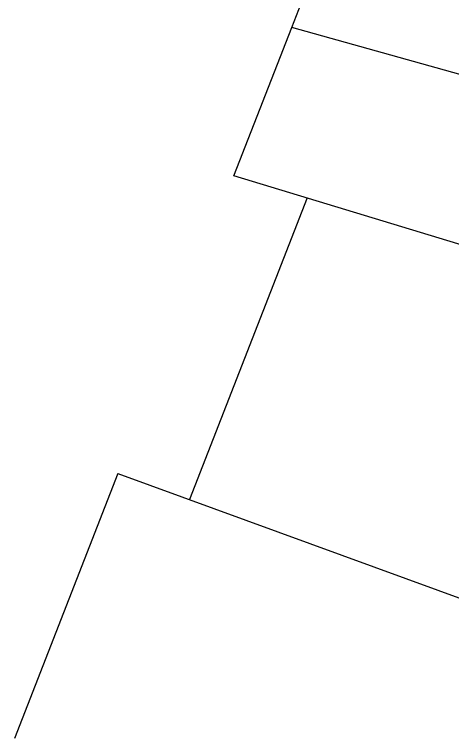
# Model space of a CAD drawing. Header units: inches. Extents: x -625442 to 34963, y -27993 to 66986.
# Drawn here: x -31871 to -27261, y 26589 to 34209 of the extents above; entities that cross this region are included whole.
import ezdxf

# ---------------------------------------------------------------- set-up
doc = ezdxf.new("R2010")
doc.units = ezdxf.units.IN
doc.header["$LTSCALE"] = 0.5
doc.header["$MEASUREMENT"] = 0
doc.layers.add('P-BELOW-MED', color=145, linetype='Continuous')

msp = doc.modelspace()

# ---------------------------------------------------------------- linework, layer by layer
at = {"layer": 'P-BELOW-MED'}
for p, q in [((-28952.01781, 34073.16315), (-28296.41896, 35754.21776)), ((-29560.95935, 32511.74493), (-28952.01781, 34073.16315)), ((-28791.67872, 32278.02862), (-30029.939, 29102.94193)), ((-30783.24781, 29377.61241), (-24044.60847, 26920.57849))]:
    msp.add_line(p, q, dxfattribs=at)
for points in [[(-24283.16381, 32767.44252), (-28952.01781, 34073.16315)], [(-25829.3742, 31378.04643), (-29560.95935, 32511.74493)], [(-30783.24781, 29377.61241), (-31870.71748, 26589.17566)]]:
    msp.add_lwpolyline(points, dxfattribs=at)

doc.saveas('drawing.dxf')
